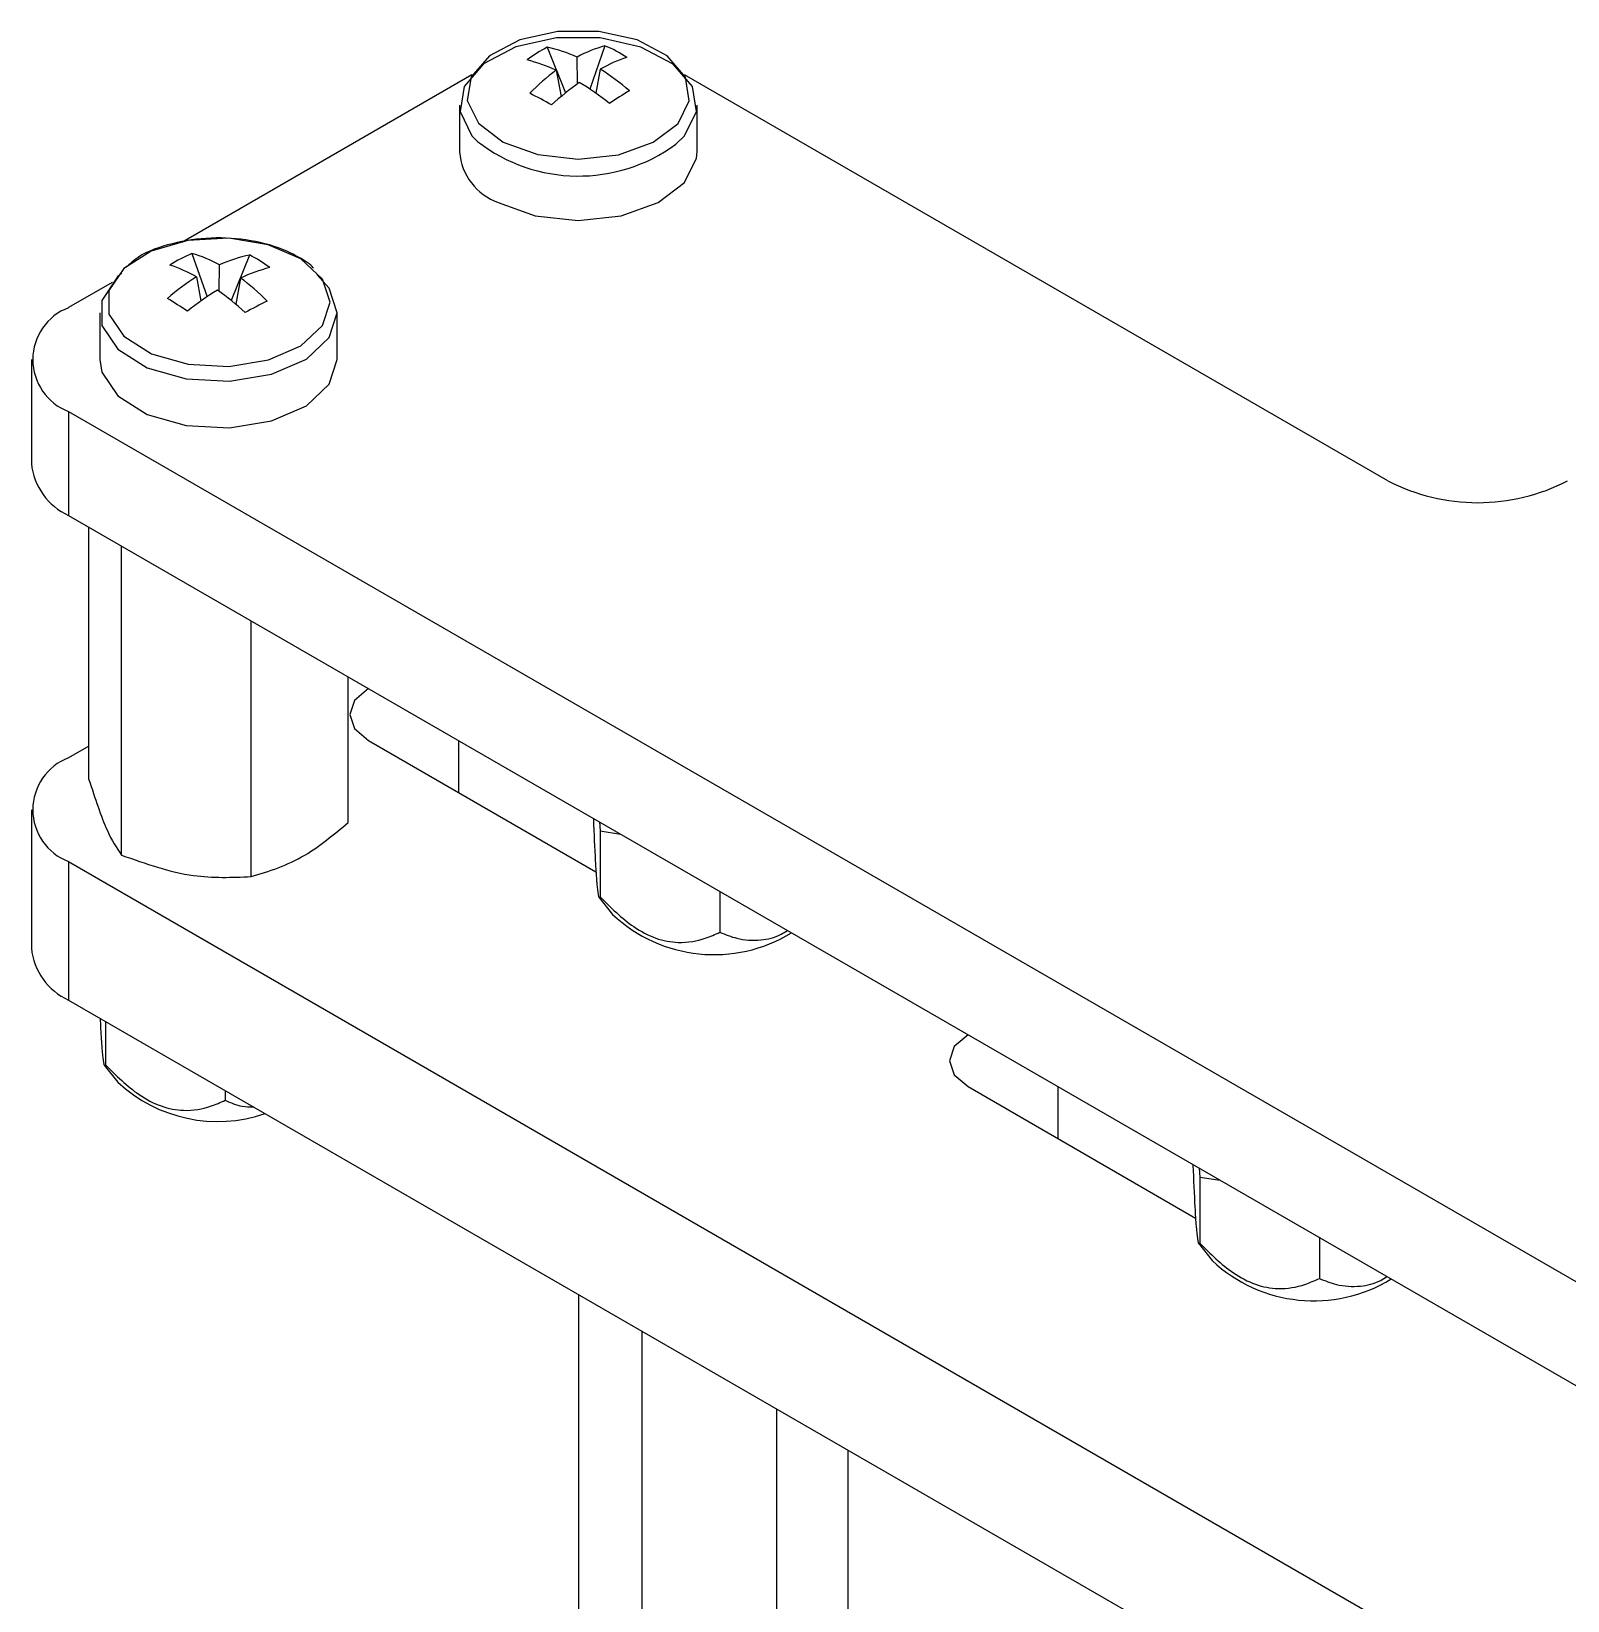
# Model space of a CAD drawing. Header units: millimetres. Extents: x 53 to 380, y 29 to 265.
# Drawn here: x 230.64 to 248.76, y 78.2 to 96.7 of the extents above; entities that cross this region are included whole.
import ezdxf

# ---------------------------------------------------------------- set-up
doc = ezdxf.new("R2010")
doc.units = ezdxf.units.MM

msp = doc.modelspace()

# ---------------------------------------------------------------- linework, layer by layer
at = {"color": 7, "linetype": 'Continuous', "lineweight": 25}
for p, q in [((236.7232, 96.5129), (236.9398, 95.9752)), ((237.4044, 96.5306), (237.2258, 96.0202)), ((236.831, 96.2415), (236.8875, 95.9319)), ((237.081, 96.0835), (237.0786, 96.398)), ((237.3497, 96.255), (237.2982, 95.9707)), ((235.8359, 96.1881), (232.4142, 94.2128)), ((246.6363, 91.4015), (238.3448, 96.1881)), ((235.6903, 95.8293), (235.6903, 95.2795)), ((238.4903, 95.2795), (238.4903, 95.8293)), ((232.5336, 94.0814), (232.7122, 93.571)), ((233.2148, 94.0636), (232.9982, 93.526)), ((232.857, 93.6342), (232.8594, 93.9488)), ((231.5933, 93.7389), (231.0799, 93.4426)), ((232.5883, 93.8058), (232.6398, 93.5215)), ((233.107, 93.7923), (233.0505, 93.4827)), ((231.4477, 93.38), (231.4477, 92.8302)), ((234.2477, 92.8302), (234.2477, 93.38)), ((230.6406, 92.8302), (230.6406, 91.6054)), ((231.0799, 92.2179), (281.9916, 62.8273)), ((231.0799, 92.2179), (231.0799, 90.9931)), ((231.0799, 90.9931), (281.9916, 61.6024)), ((231.3196, 87.8777), (231.3196, 90.8548)), ((231.7032, 86.9869), (231.7032, 90.6333)), ((233.2313, 86.7333), (233.2313, 89.7512)), ((234.3758, 87.3705), (234.3758, 89.0905)), ((231.3196, 88.2734), (231.0799, 88.135)), ((234.6155, 88.3391), (237.299, 86.7899)), ((230.6406, 87.5227), (230.6406, 85.8897)), ((237.2685, 87.4206), (237.2685, 87.4103)), ((237.3401, 87.3792), (237.3476, 87.2724)), ((237.3476, 87.2724), (237.5898, 87.2351)), ((237.3476, 87.2724), (237.3476, 86.4949)), ((231.0799, 86.9104), (281.9916, 57.5197)), ((231.0799, 86.9104), (231.0799, 85.2773)), ((237.3324, 86.492), (237.4952, 86.2884)), ((238.7604, 86.5593), (238.7604, 86.0767)), ((231.0799, 85.2773), (281.9916, 55.8867)), ((231.514, 85.0268), (231.514, 84.5146)), ((231.4988, 84.5118), (231.6616, 84.3081)), ((232.9268, 84.2112), (232.9268, 84.0964)), ((241.6865, 84.2571), (244.3701, 82.7079)), ((244.3395, 83.3385), (244.3395, 83.3282)), ((244.4112, 83.2972), (244.4187, 83.1903)), ((244.4187, 83.1903), (244.6609, 83.153)), ((244.4187, 83.1903), (244.4187, 82.4128)), ((244.4035, 82.41), (244.5663, 82.2063)), ((245.8315, 82.4772), (245.8315, 81.9947)), ((237.0923, 81.8065), (237.0923, 73.9265)), ((237.8391, 81.3753), (237.8391, 72.0459)), ((239.4282, 80.458), (239.4282, 72.0141)), ((240.2704, 79.9718), (240.2704, 72.7927))]:
    msp.add_line(p, q, dxfattribs=at)
at = {"color": 8, "linetype": 'Continuous', "lineweight": 25}
for p, q in [((235.6761, 88.3398), (235.6761, 87.7268)), ((242.7472, 84.2578), (242.7472, 83.6448))]:
    msp.add_line(p, q, dxfattribs=at)
at = {"color": 7, "linetype": 'Continuous', "lineweight": 25, "flags": 128}
for points in [[(238.2415, 95.3694), (238.3428, 95.4682), (238.4842, 95.7538), (238.4373, 96.0496), (238.2085, 96.3156), (237.8287, 96.5159), (237.3492, 96.6235), (236.8347, 96.6239), (236.3547, 96.5169), (235.9741, 96.3171), (235.7442, 96.0513), (235.6962, 95.7556), (235.8364, 95.4698), (235.9022, 95.4018)], [(236.2035, 95.394), (236.614, 95.2469), (237.0888, 95.1953), (237.5638, 95.2463), (237.9749, 95.3928), (238.2665, 95.6152), (238.3992, 95.8834), (238.3552, 96.1611), (238.1403, 96.4109), (237.7837, 96.5991), (237.3334, 96.7001), (236.8502, 96.7005), (236.3995, 96.6), (236.0421, 96.4123), (235.8263, 96.1628), (235.7811, 95.8851), (235.9128, 95.6168), (236.2035, 95.394)], [(236.146, 94.6828), (236.5831, 94.5262), (237.0887, 94.4713), (237.5946, 94.5255), (238.0323, 94.6816), (238.3428, 94.9184), (238.4842, 95.204), (238.4903, 95.2795)], [(233.8182, 94.017), (233.4323, 94.1848), (232.9675, 94.2608), (232.4865, 94.2348), (232.0542, 94.1102), (231.7292, 93.9038), (231.5551, 93.6437), (231.5557, 93.3647), (231.7307, 93.1048), (232.0566, 92.8989), (232.4894, 92.7749), (232.9705, 92.7494), (233.435, 92.8261), (233.8202, 92.9944), (234.0741, 93.2317), (234.1623, 93.5059), (234.073, 93.78), (233.8182, 94.017)], [(231.7058, 93.8476), (231.6565, 93.8047), (231.4712, 93.5276), (231.4718, 93.2306), (231.6582, 92.9538), (232.0053, 92.7345), (232.4661, 92.6024), (232.9785, 92.5754), (233.4732, 92.657), (233.8834, 92.8362), (234.1537, 93.0889), (234.2477, 93.381), (234.1526, 93.6729), (234.0055, 93.8344)], [(231.4477, 92.8302), (231.4718, 92.6808), (231.6582, 92.404), (232.0053, 92.1847), (232.4661, 92.0526), (232.9785, 92.0256), (233.4732, 92.1072), (233.8834, 92.2864), (234.1537, 92.5392), (234.2477, 92.8302)], [(234.616, 88.9518), (234.6155, 88.9514), (234.4529, 88.811), (234.3958, 88.6453), (234.4529, 88.4796), (234.6155, 88.3391)], [(241.6871, 84.8697), (241.6865, 84.8694), (241.5239, 84.7289), (241.4669, 84.5633), (241.5239, 84.3976), (241.6865, 84.2571)]]:
    msp.add_lwpolyline(points, dxfattribs=at)
at = {"color": 7, "linetype": 'Continuous', "lineweight": 25}
for centre, radius, start, end in [((237.4133, 95.1591), 1.5195, 117.00986, 127.55986), ((236.3571, 94.7727), 1.7782, 66.06148, 78.11777), ((237.8453, 94.9808), 1.6113, 105.88117, 118.41277), ((236.7668, 95.0086), 1.6502, 57.10879, 67.27012), ((235.9832, 94.399), 2.0282, 65.293, 75.61679), ((238.3897, 94.1242), 2.6292, 126.36039, 135.39738), ((238.2576, 94.6341), 1.8578, 108.66829, 119.25407), ((235.944, 93.9919), 2.6642, 48.9488, 58.15398), ((239.082, 93.3273), 3.4059, 125.54417, 132.60781), ((235.358, 93.2077), 3.3762, 51.55034, 58.89799), ((232.4894, 88.0201), 8.9127, 61.24993, 63.12893), ((243.3315, 86.816), 10.7773, 121.54214, 123.02757), ((236.3762, 95.3309), 0.6878, 184.2899, 250.44647), ((233.1712, 92.5594), 1.6501, 112.7298, 122.8913), ((232.0926, 92.5314), 1.6115, 61.58882, 74.11867), ((233.5809, 92.3236), 1.7781, 101.88207, 113.93899), ((232.5248, 92.7101), 1.5193, 52.43918, 62.99115), ((231.6806, 92.1854), 1.8574, 60.74443, 71.3331), ((233.9547, 91.9501), 2.0279, 104.38187, 114.70745), ((233.9943, 91.5424), 2.6646, 121.84629, 131.05018), ((234.58, 90.7585), 3.3762, 121.10193, 128.44967), ((230.8557, 90.8776), 3.4064, 47.39277, 54.45525), ((231.5482, 91.6749), 2.6293, 44.60234, 53.6391), ((226.6217, 84.3908), 10.7489, 56.97046, 58.45982), ((237.4525, 85.5635), 8.921, 116.87194, 118.74916), ((231.3123, 92.8302), 0.6549, 110.78385, 249.21665), ((231.3912, 91.6803), 0.7544, 185.69409, 245.62627), ((247.6969, 93.4486), 2.3055, 242.60958, 297.39042), ((231.3123, 87.5227), 0.6549, 110.78385, 249.21665), ((238.6922, 87.5591), 1.7457, 226.71221, 301.54725), ((231.3912, 85.9645), 0.7544, 185.69409, 245.62627), ((232.8362, 85.5703), 1.7242, 227.05927, 288.97515), ((245.7633, 83.4771), 1.7457, 226.71227, 301.54715)]:
    msp.add_arc(centre, radius, start, end, dxfattribs=at)
at = {"color": 8, "linetype": 'Continuous', "lineweight": 25}
msp.add_arc((237.0934, 96.9405), 1.9459, 232.25308, 306.1578, dxfattribs=at)
at = {"color": 7, "linetype": 'Continuous', "lineweight": 25}
for points, knots in [([(233.8445, 94.0073), (233.7822, 94.0425), (233.6029, 94.1437), (233.2343, 94.2472), (232.7579, 94.2799), (232.2951, 94.2092), (231.9408, 94.0866), (231.8022, 93.9599), (231.7563, 93.9179)], [0, 0, 0, 0, 0.1055431, 0.3038003, 0.5019054, 0.7003675, 0.9006755, 1, 1, 1, 1]), ([(233.967, 93.9093), (233.9571, 93.9209), (233.925, 93.9589), (233.8775, 93.9875), (233.8445, 94.0073)], [0, 0, 0, 0, 0.30555925, 1, 1, 1, 1]), ([(231.3196, 87.8777), (231.3907, 87.6589), (231.5191, 87.2642), (231.6465, 87.0724), (231.7032, 86.9869)], [0, 0, 0, 0, 0.554467, 1, 1, 1, 1]), ([(233.2313, 86.7333), (233.4436, 86.7979), (233.8266, 86.9145), (234.2065, 87.2299), (234.3758, 87.3705)], [0, 0, 0, 0, 0.5544646, 1, 1, 1, 1]), ([(237.2685, 87.4103), (237.2755, 87.2397), (237.2866, 86.9728), (237.3052, 86.6782), (237.322, 86.518), (237.3361, 86.477), (237.3444, 86.49), (237.3476, 86.4949)], [0, 0, 0, 0, 0.29913724, 0.4681423, 0.63798055, 0.86283135, 1, 1, 1, 1]), ([(231.7032, 86.9869), (231.9867, 86.8863), (232.498, 86.7048), (233.0053, 86.7245), (233.2313, 86.7333)], [0, 0, 0, 0, 0.5544665, 1, 1, 1, 1]), ([(237.3476, 86.4949), (237.4737, 86.3687), (237.6711, 86.1712), (238.0033, 85.9935), (238.3037, 85.9391), (238.5557, 85.9868), (238.7042, 86.052), (238.7604, 86.0767)], [0, 0, 0, 0, 0.2991386, 0.4681421, 0.6379812, 0.8628323, 1, 1, 1, 1]), ([(238.7604, 86.0767), (238.8258, 86.0504), (238.9725, 85.9914), (239.216, 85.9721), (239.4305, 86.0185), (239.5317, 86.0841), (239.5561, 86.1)], [0, 0, 0, 0, 0.2853198, 0.6411488, 0.9134767, 1, 1, 1, 1]), ([(231.4515, 85.0629), (231.4533, 85.0207), (231.4592, 84.8841), (231.4716, 84.6997), (231.4883, 84.5371), (231.5025, 84.4969), (231.5108, 84.5097), (231.514, 84.5146)], [0, 0, 0, 0, 0.0971744, 0.3148779, 0.5336602, 0.8233065, 1, 1, 1, 1]), ([(231.514, 84.5146), (231.6401, 84.3884), (231.8374, 84.1909), (232.1696, 84.0133), (232.47, 83.9588), (232.7221, 84.0066), (232.8706, 84.0717), (232.9268, 84.0964)], [0, 0, 0, 0, 0.29913818, 0.46814331, 0.63798156, 0.86283305, 1, 1, 1, 1]), ([(232.9268, 84.0964), (232.9909, 84.0675), (233.0929, 84.0214), (233.2163, 84.0186), (233.2622, 84.0175)], [0, 0, 0, 0, 0.6282348, 1, 1, 1, 1]), ([(244.3395, 83.3282), (244.3466, 83.1577), (244.3576, 82.8907), (244.3762, 82.5962), (244.3931, 82.436), (244.4072, 82.395), (244.4155, 82.4079), (244.4187, 82.4128)], [0, 0, 0, 0, 0.2991377, 0.4681426, 0.6379808, 0.8628314, 1, 1, 1, 1]), ([(244.4187, 82.4128), (244.5448, 82.2866), (244.7421, 82.0892), (245.0743, 81.9115), (245.3747, 81.8571), (245.6268, 81.9048), (245.7753, 81.97), (245.8315, 81.9947)], [0, 0, 0, 0, 0.2991386, 0.4681421, 0.6379812, 0.8628323, 1, 1, 1, 1]), ([(245.8315, 81.9947), (245.8968, 81.9684), (246.0436, 81.9094), (246.287, 81.8901), (246.5015, 81.9365), (246.6027, 82.0021), (246.6271, 82.0179)], [0, 0, 0, 0, 0.2853198, 0.6411488, 0.913477, 1, 1, 1, 1])]:
    msp.add_open_spline(points, degree=3, knots=knots, dxfattribs=at)

doc.saveas('drawing.dxf')
